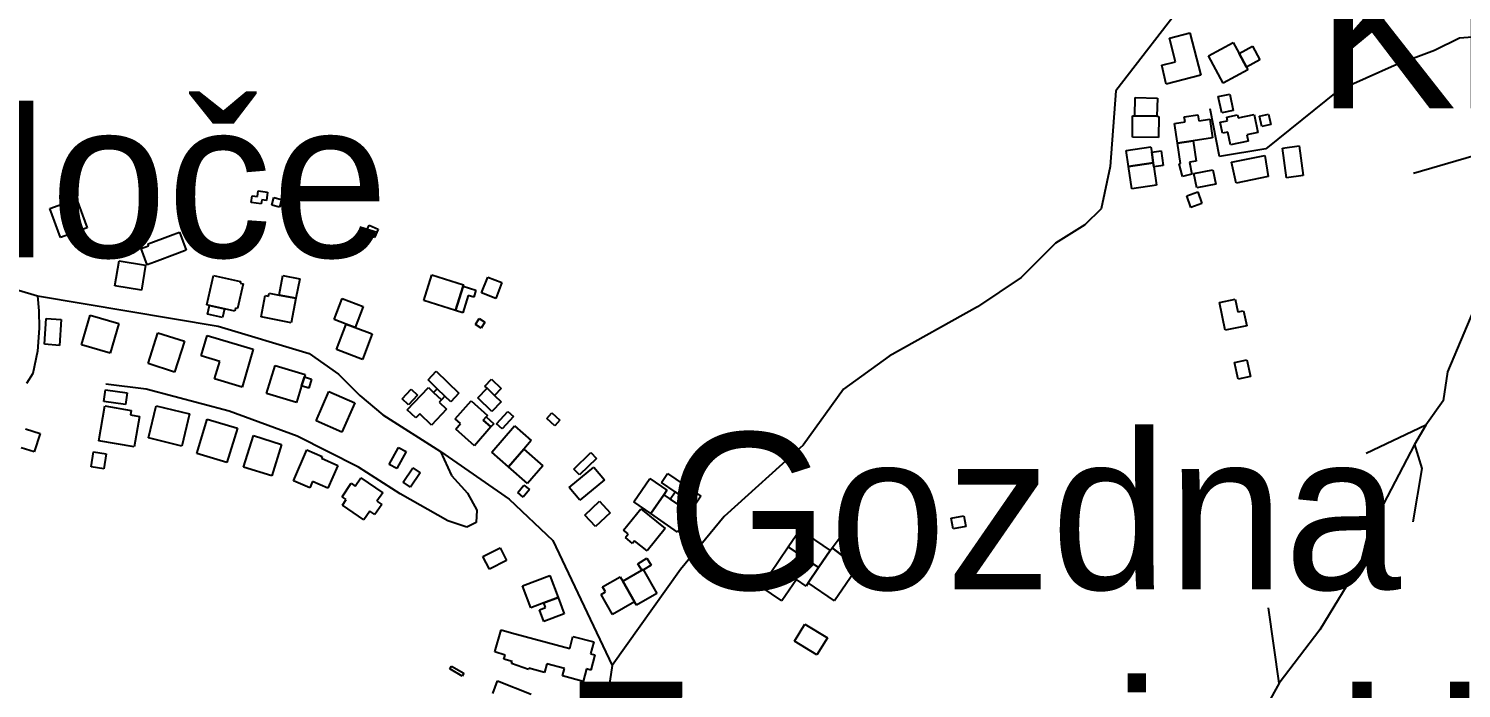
# Model space of a CAD drawing. Extents: x -8864 to 13231, y -7697 to 8949.
# Drawn here: x -4610 to -4043, y 1042 to 1303 of the extents above; entities that cross this region are included whole.
import ezdxf

# ---------------------------------------------------------------- set-up
doc = ezdxf.new("R2010")
doc.units = 0
for name, color, linetype in [('OSM_BUILDING_ALLOTMENT_HOUSE', 9, 'CONTINUOUS'), ('OSM_BUILDING_GARAGE', 9, 'CONTINUOUS'), ('OSM_BUILDING_HOUSE', 9, 'CONTINUOUS'), ('OSM_BUILDING_YES', 9, 'CONTINUOUS'), ('OSM_HIGHWAY_LIVING_STREET', 8, 'CONTINUOUS'), ('OSM_HIGHWAY_RESIDENTIAL', 8, 'CONTINUOUS'), ('OSM_HIGHWAY_SERVICE', 8, 'CONTINUOUS'), ('OSM_HIGHWAY_TRACK', 8, 'CONTINUOUS'), ('OSM_HIGHWAY_UNCLASSIFIED', 8, 'CONTINUOUS'), ('OSM_LABELS', 8, 'CONTINUOUS'), ('OSM_WATERWAY_STREAM', 4, 'CONTINUOUS')]:
    doc.layers.add(name, color=color, linetype=linetype)

msp = doc.modelspace()

# ---------------------------------------------------------------- linework, layer by layer
at = {"layer": 'OSM_BUILDING_ALLOTMENT_HOUSE'}
for p, q in [((-4584.962219, 1130.018442), (-4584.043383, 1135.934012)), ((-4584.043383, 1135.934012), (-4578.936185, 1135.133409)), ((-4578.936185, 1135.133409), (-4579.855021, 1129.206719)), ((-4579.855021, 1129.206719), (-4584.962219, 1130.018442))]:
    msp.add_line(p, q, dxfattribs=at)
at = {"layer": 'OSM_BUILDING_GARAGE'}
for p, q in [((-4610.934657, 1145.018638), (-4605.145988, 1143.161682)), ((-4605.145988, 1143.161682), (-4607.496678, 1135.889534)), ((-4607.496678, 1135.889534), (-4612.550277, 1137.5241))]:
    msp.add_line(p, q, dxfattribs=at)
at = {"layer": 'OSM_BUILDING_HOUSE'}
for p, q in [((-4601.194993, 1232.273297), (-4590.651347, 1236.098402)), ((-4590.651347, 1236.098402), (-4586.524241, 1224.667564)), ((-4597.052573, 1220.831339), (-4601.194993, 1232.273297)), ((-4586.524241, 1224.667564), (-4597.052573, 1220.831339)), ((-4539.127604, 1194.088959), (-4536.478293, 1205.731068)), ((-4536.478293, 1205.731068), (-4525.842764, 1203.307018)), ((-4524.778445, 1202.428578), (-4527.098507, 1192.621186)), ((-4525.842764, 1203.307018), (-4525.980589, 1202.717685)), ((-4525.980589, 1202.717685), (-4524.778445, 1202.428578)), ((-4517.726377, 1189.340935), (-4516.087786, 1197.880706)), ((-4516.087786, 1197.880706), (-4514.717188, 1197.613838)), ((-4514.717188, 1197.613838), (-4514.487479, 1198.770265)), ((-4514.487479, 1198.770265), (-4510.559454, 1198.00302)), ((-4510.559454, 1198.00302), (-4503.943833, 1196.713159)), ((-4503.943833, 1196.713159), (-4505.819791, 1187.028081)), ((-4588.760075, 1178.310399), (-4585.360381, 1190.074822)), ((-4585.360381, 1190.074822), (-4574.005097, 1186.761213)), ((-4538.17814, 1193.866569), (-4539.127604, 1194.088959)), ((-4532.175077, 1192.498871), (-4538.17814, 1193.866569)), ((-4528.155168, 1191.575953), (-4532.175077, 1192.498871)), ((-4527.871861, 1192.799098), (-4528.155168, 1191.575953)), ((-4527.098507, 1192.621186), (-4527.871861, 1192.799098)), ((-4574.005097, 1186.761213), (-4577.404791, 1174.99679)), ((-4505.819791, 1187.028081), (-4517.726377, 1189.340935)), ((-4487.864199, 1176.453443), (-4484.035715, 1186.527704)), ((-4484.035715, 1186.527704), (-4480.467567, 1185.160006)), ((-4480.467567, 1185.160006), (-4473.813662, 1182.613642)), ((-4562.42776, 1170.871458), (-4558.522706, 1183.091781)), ((-4558.522706, 1183.091781), (-4548.063287, 1179.744813)), ((-4548.063287, 1179.744813), (-4551.960684, 1167.53561)), ((-4541.470637, 1173.89596), (-4539.081663, 1181.990951)), ((-4539.081663, 1181.990951), (-4520.796821, 1176.586877)), ((-4473.813662, 1182.613642), (-4477.642146, 1172.539382)), ((-4577.404791, 1174.99679), (-4588.760075, 1178.310399)), ((-4534.074005, 1171.70542), (-4541.470637, 1173.89596)), ((-4520.796821, 1176.586877), (-4525.230206, 1161.597801)), ((-4477.642146, 1172.539382), (-4487.864199, 1176.453443)), ((-4551.960684, 1167.53561), (-4562.42776, 1170.871458)), ((-4536.110759, 1164.811335), (-4534.074005, 1171.70542)), ((-4515.567112, 1159.018079), (-4512.198046, 1170.17093)), ((-4512.198046, 1170.17093), (-4500.31443, 1166.568214)), ((-4525.230206, 1161.597801), (-4536.110759, 1164.811335)), ((-4501.677371, 1162.0537), (-4503.683496, 1155.415363)), ((-4500.597738, 1165.634177), (-4501.677371, 1162.0537)), ((-4500.31443, 1166.568214), (-4500.597738, 1165.634177)), ((-4503.683496, 1155.415363), (-4515.567112, 1159.018079)), ((-4495.949958, 1148.232171), (-4490.873388, 1159.852041)), ((-4490.873388, 1159.852041), (-4480.666649, 1155.370885)), ((-4459.885636, 1152.602132), (-4451.493598, 1161.40877)), ((-4451.493598, 1161.40877), (-4449.479815, 1159.485098)), ((-4449.479815, 1159.485098), (-4446.424685, 1156.560671)), ((-4446.424685, 1156.560671), (-4447.351178, 1155.571036)), ((-4581.891775, 1140.303973), (-4579.495143, 1154.158861)), ((-4579.495143, 1154.158861), (-4569.043381, 1152.346383)), ((-4569.043381, 1152.346383), (-4569.34966, 1150.600623)), ((-4569.34966, 1150.600623), (-4565.819797, 1149.989051)), ((-4562.305249, 1141.471519), (-4559.242461, 1154.214458)), ((-4559.242461, 1154.214458), (-4545.972934, 1151.000925)), ((-4545.972934, 1151.000925), (-4549.043379, 1138.257986)), ((-4480.666649, 1155.370885), (-4485.743219, 1143.751015)), ((-4456.516569, 1149.366359), (-4459.885636, 1152.602132)), ((-4454.985176, 1150.978686), (-4456.516569, 1149.366359)), ((-4450.37568, 1146.553128), (-4454.985176, 1150.978686)), ((-4444.44153, 1152.780044), (-4450.37568, 1146.553128)), ((-4447.351178, 1155.571036), (-4444.44153, 1152.780044)), ((-4565.819797, 1149.989051), (-4567.917807, 1137.902162)), ((-4543.132199, 1135.344679), (-4538.997436, 1148.899341)), ((-4538.997436, 1148.899341), (-4527.106164, 1145.263266)), ((-4527.106164, 1145.263266), (-4531.240927, 1131.697485)), ((-4485.743219, 1143.751015), (-4495.949958, 1148.232171)), ((-4567.917807, 1137.902162), (-4581.891775, 1140.303973)), ((-4549.043379, 1138.257986), (-4562.305249, 1141.471519)), ((-4524.609992, 1129.918367), (-4520.773851, 1142.383318)), ((-4520.773851, 1142.383318), (-4509.579362, 1138.914036)), ((-4509.579362, 1138.914036), (-4513.415504, 1126.449085)), ((-4531.240927, 1131.697485), (-4543.132199, 1135.344679)), ((-4513.415504, 1126.449085), (-4524.609992, 1129.918367)), ((-4485.68962, 1118.153943), (-4482.083188, 1123.4913)), ((-4482.083188, 1123.4913), (-4480.482881, 1122.412709)), ((-4480.482881, 1122.412709), (-4478.292988, 1125.68184)), ((-4478.292988, 1125.68184), (-4469.6253, 1119.688433)), ((-4484.028058, 1117.030875), (-4485.68962, 1118.153943)), ((-4485.551795, 1114.818096), (-4484.028058, 1117.030875)), ((-4469.6253, 1119.688433), (-4471.884106, 1116.408183)), ((-4471.884106, 1116.408183), (-4469.939235, 1115.062724)), ((-4477.129129, 1108.991481), (-4485.551795, 1114.818096)), ((-4474.709527, 1112.505241), (-4477.129129, 1108.991481)), ((-4472.672773, 1111.093066), (-4474.709527, 1112.505241)), ((-4469.939235, 1115.062724), (-4472.672773, 1111.093066))]:
    msp.add_line(p, q, dxfattribs=at)
at = {"layer": 'OSM_BUILDING_YES'}
for p, q in [((-4158.469063, 1299.668542), (-4150.383304, 1301.759006)), ((-4156.072432, 1290.350407), (-4158.469063, 1299.668542)), ((-4150.383304, 1301.759006), (-4146.087745, 1285.02417)), ((-4143.017301, 1292.618783), (-4133.224038, 1297.922781)), ((-4133.224038, 1297.922781), (-4130.903976, 1293.608418)), ((-4137.228632, 1281.843995), (-4143.017301, 1292.618783)), ((-4130.903976, 1293.608418), (-4125.651296, 1296.455008)), ((-4130.903976, 1293.608418), (-4127.986671, 1288.182106)), ((-4127.986671, 1288.182106), (-4130.903976, 1293.608418)), ((-4125.651296, 1296.455008), (-4122.733991, 1291.028696)), ((-4161.524194, 1288.927112), (-4156.072432, 1290.350407)), ((-4159.732463, 1281.410335), (-4161.524194, 1288.927112)), ((-4127.427712, 1287.147993), (-4137.228632, 1281.843995)), ((-4122.733991, 1291.028696), (-4127.986671, 1288.182106)), ((-4127.986671, 1288.182106), (-4127.427712, 1287.147993)), ((-4146.087745, 1285.02417), (-4159.732463, 1281.410335)), ((-4172.220979, 1268.978742), (-4172.021898, 1276.150815)), ((-4172.021898, 1276.150815), (-4163.239355, 1275.906186)), ((-4163.239355, 1275.906186), (-4163.446093, 1268.734113)), ((-4139.150531, 1276.562236), (-4134.579321, 1277.540751)), ((-4137.787591, 1270.135169), (-4139.150531, 1276.562236)), ((-4134.579321, 1277.540751), (-4133.208724, 1271.102565)), ((-4152.611482, 1268.533962), (-4147.289889, 1269.356805)), ((-4147.289889, 1269.356805), (-4146.907041, 1266.954994)), ((-4133.208724, 1271.102565), (-4137.787591, 1270.135169)), ((-4135.735523, 1268.445006), (-4131.554819, 1269.278968)), ((-4131.554819, 1269.278968), (-4131.332766, 1268.155899)), ((-4131.332766, 1268.155899), (-4125.000453, 1269.434641)), ((-4125.000453, 1269.434641), (-4123.583914, 1262.295927)), ((-4122.879473, 1268.80083), (-4119.280698, 1269.590314)), ((-4119.280698, 1269.590314), (-4118.407803, 1265.52058)), ((-4173.109188, 1260.450091), (-4173.024961, 1268.989861)), ((-4173.024961, 1268.989861), (-4172.220979, 1268.978742)), ((-4163.446093, 1268.734113), (-4172.220979, 1268.978742)), ((-4172.220979, 1268.978742), (-4163.446093, 1268.734113)), ((-4163.446093, 1268.734113), (-4162.703367, 1268.711874)), ((-4162.703367, 1268.711874), (-4162.779937, 1260.350016)), ((-4156.447624, 1265.909762), (-4152.312861, 1266.554692)), ((-4155.230166, 1258.092759), (-4156.447624, 1265.909762)), ((-4152.312861, 1266.554692), (-4152.611482, 1268.533962)), ((-4146.907041, 1266.954994), (-4142.542569, 1267.644403)), ((-4142.542569, 1267.644403), (-4141.40168, 1260.24994)), ((-4138.377178, 1266.376781), (-4135.452216, 1266.954994)), ((-4137.527254, 1262.073537), (-4138.377178, 1266.376781)), ((-4135.452216, 1266.954994), (-4135.735523, 1268.445006)), ((-4121.998922, 1264.731096), (-4122.879473, 1268.80083)), ((-4118.407803, 1265.52058), (-4121.998922, 1264.731096)), ((-4162.779937, 1260.350016), (-4173.109188, 1260.450091)), ((-4149.089277, 1259.049035), (-4155.230166, 1258.092759)), ((-4155.230166, 1258.092759), (-4149.089277, 1259.049035)), ((-4154.104591, 1250.075604), (-4155.230166, 1258.092759)), ((-4141.40168, 1260.24994), (-4149.089277, 1259.049035)), ((-4149.089277, 1259.049035), (-4147.89479, 1250.998522)), ((-4135.352675, 1262.507197), (-4137.527254, 1262.073537)), ((-4134.349612, 1257.425589), (-4135.352675, 1262.507197)), ((-4127.297544, 1258.837765), (-4134.349612, 1257.425589)), ((-4123.583914, 1262.295927), (-4127.810561, 1261.461965)), ((-4127.810561, 1261.461965), (-4127.297544, 1258.837765)), ((-4175.597702, 1255.268407), (-4165.773812, 1256.702822)), ((-4174.671209, 1248.896938), (-4175.597702, 1255.268407)), ((-4165.773812, 1256.702822), (-4165.459876, 1254.534521)), ((-4165.459876, 1254.534521), (-4161.807502, 1255.068257)), ((-4165.459876, 1254.534521), (-4164.854975, 1250.331353)), ((-4164.854975, 1250.331353), (-4165.459876, 1254.534521)), ((-4161.807502, 1255.068257), (-4160.957578, 1249.241642)), ((-4133.87488, 1250.553743), (-4120.735522, 1253.255779)), ((-4120.735522, 1253.255779), (-4119.42618, 1244.960638)), ((-4113.798308, 1256.124608), (-4107.129088, 1257.014168)), ((-4112.220973, 1244.349066), (-4113.798308, 1256.124608)), ((-4107.129088, 1257.014168), (-4105.55941, 1245.249745)), ((-4174.671209, 1248.896938), (-4164.854975, 1250.331353)), ((-4164.854975, 1250.331353), (-4174.671209, 1248.896938)), ((-4173.384838, 1240.034702), (-4174.671209, 1248.896938)), ((-4164.854975, 1250.331353), (-4164.617609, 1248.707907)), ((-4164.617609, 1248.707907), (-4164.854975, 1250.331353)), ((-4160.957578, 1249.241642), (-4164.617609, 1248.707907)), ((-4164.617609, 1248.707907), (-4163.568605, 1241.469117)), ((-4154.648236, 1249.986648), (-4154.104591, 1250.075604)), ((-4153.32358, 1244.882801), (-4154.648236, 1249.986648)), ((-4147.89479, 1250.998522), (-4150.605357, 1250.59822)), ((-4150.605357, 1250.59822), (-4149.571666, 1245.78348)), ((-4148.782998, 1246.139304), (-4141.279169, 1247.584838)), ((-4141.279169, 1247.584838), (-4140.176565, 1241.83606)), ((-4132.029551, 1242.247481), (-4133.87488, 1250.553743)), ((-4163.568605, 1241.469117), (-4173.384838, 1240.034702)), ((-4149.571666, 1245.78348), (-4153.32358, 1244.882801)), ((-4147.688052, 1240.401646), (-4148.782998, 1246.139304)), ((-4140.176565, 1241.83606), (-4147.688052, 1240.401646)), ((-4119.42618, 1244.960638), (-4132.029551, 1242.247481)), ((-4105.55941, 1245.249745), (-4112.220973, 1244.349066)), ((-4521.639088, 1234.61951), (-4521.271554, 1237.299307)), ((-4521.271554, 1237.299307), (-4519.15823, 1237.0102)), ((-4519.15823, 1237.0102), (-4518.859608, 1239.245218)), ((-4518.859608, 1239.245218), (-4515.115351, 1238.733722)), ((-4517.443069, 1235.720339), (-4517.665121, 1234.074654)), ((-4515.559455, 1235.464591), (-4517.443069, 1235.720339)), ((-4515.115351, 1238.733722), (-4515.559455, 1235.464591)), ((-4513.49973, 1233.618755), (-4512.726376, 1236.58766)), ((-4512.726376, 1236.58766), (-4509.640618, 1235.787056)), ((-4509.640618, 1235.787056), (-4510.413972, 1232.818152)), ((-4151.562478, 1237.299307), (-4147.243947, 1238.800439)), ((-4149.985142, 1232.706957), (-4151.562478, 1237.299307)), ((-4147.243947, 1238.800439), (-4145.666612, 1234.196969)), ((-4517.665121, 1234.074654), (-4521.639088, 1234.61951)), ((-4510.413972, 1232.818152), (-4513.49973, 1233.618755)), ((-4145.666612, 1234.196969), (-4149.985142, 1232.706957)), ((-4476.39406, 1222.365829), (-4474.985178, 1225.634959)), ((-4474.985178, 1225.634959), (-4471.401716, 1224.07823)), ((-4471.401716, 1224.07823), (-4472.802942, 1220.8091)), ((-4562.435417, 1218.207138), (-4553.522706, 1221.565225)), ((-4562.182737, 1217.528849), (-4562.435417, 1218.207138)), ((-4553.522706, 1221.565225), (-4549.969872, 1222.910684)), ((-4549.969872, 1222.910684), (-4547.282276, 1215.727491)), ((-4472.802942, 1220.8091), (-4476.39406, 1222.365829)), ((-4565.138327, 1216.42802), (-4562.182737, 1217.528849)), ((-4562.764667, 1209.967594), (-4565.138327, 1216.42802)), ((-4550.827453, 1214.382033), (-4559.809077, 1211.068424)), ((-4547.282276, 1215.727491), (-4550.827453, 1214.382033)), ((-4575.490549, 1201.650214), (-4573.867271, 1211.535443)), ((-4573.867271, 1211.535443), (-4563.407852, 1209.823041)), ((-4563.407852, 1209.823041), (-4565.023473, 1199.926692)), ((-4559.809077, 1211.068424), (-4562.764667, 1209.967594)), ((-4565.023473, 1199.926692), (-4575.490549, 1201.650214)), ((-4510.559454, 1198.00302), (-4509.058688, 1205.764426)), ((-4509.058688, 1205.764426), (-4502.443068, 1204.474565)), ((-4502.443068, 1204.474565), (-4503.943833, 1196.713159)), ((-4453.315956, 1195.790241), (-4450.168942, 1205.953457)), ((-4450.168942, 1205.953457), (-4437.665112, 1202.072754)), ((-4437.825909, 1201.561258), (-4440.80447, 1191.898419)), ((-4440.80447, 1191.898419), (-4437.825909, 1201.561258)), ((-4437.665112, 1202.072754), (-4437.825909, 1201.561258)), ((-4437.825909, 1201.561258), (-4432.734025, 1199.98229)), ((-4430.49819, 1198.814743), (-4428.070931, 1205.130615)), ((-4428.070931, 1205.130615), (-4422.496658, 1202.973433)), ((-4422.496658, 1202.973433), (-4424.908603, 1196.668681)), ((-4503.943833, 1196.713159), (-4510.559454, 1198.00302)), ((-4488.828977, 1188.36242), (-4485.658992, 1196.679801)), ((-4485.658992, 1196.679801), (-4477.297582, 1193.477387)), ((-4440.80447, 1191.898419), (-4453.315956, 1195.790241)), ((-4435.812126, 1197.880706), (-4437.940763, 1191.019979)), ((-4433.591605, 1197.191297), (-4435.812126, 1197.880706)), ((-4432.734025, 1199.98229), (-4433.591605, 1197.191297)), ((-4424.908603, 1196.668681), (-4430.49819, 1198.814743)), ((-4138.737055, 1195.078594), (-4132.443027, 1196.424052)), ((-4132.443027, 1196.424052), (-4131.363394, 1191.320205)), ((-4538.966808, 1190.441765), (-4538.17814, 1193.866569)), ((-4532.956088, 1189.062948), (-4538.966808, 1190.441765)), ((-4538.17814, 1193.866569), (-4532.175077, 1192.498871)), ((-4532.175077, 1192.498871), (-4532.956088, 1189.062948)), ((-4477.297582, 1193.477387), (-4480.467567, 1185.160006)), ((-4437.940763, 1191.019979), (-4440.80447, 1191.898419)), ((-4136.394023, 1184.048057), (-4138.737055, 1195.078594)), ((-4131.363394, 1191.320205), (-4129.165844, 1191.787224)), ((-4129.165844, 1191.787224), (-4127.910101, 1185.860534)), ((-4603.407857, 1178.543908), (-4602.649817, 1188.729363)), ((-4602.649817, 1188.729363), (-4596.73098, 1188.284584)), ((-4596.73098, 1188.284584), (-4597.48902, 1178.099128)), ((-4484.035715, 1186.527704), (-4488.828977, 1188.36242)), ((-4480.467567, 1185.160006), (-4484.035715, 1186.527704)), ((-4432.917792, 1186.316433), (-4431.43234, 1188.662646)), ((-4430.720242, 1184.904258), (-4432.917792, 1186.316433)), ((-4431.43234, 1188.662646), (-4429.219476, 1187.239351)), ((-4429.219476, 1187.239351), (-4430.720242, 1184.904258)), ((-4127.910101, 1185.860534), (-4136.394023, 1184.048057)), ((-4597.48902, 1178.099128), (-4603.407857, 1178.543908)), ((-4451.685022, 1164.411033), (-4448.446124, 1167.813598)), ((-4448.446124, 1167.813598), (-4439.449186, 1159.184871)), ((-4132.711021, 1171.27176), (-4127.810561, 1172.316992)), ((-4131.317452, 1164.68902), (-4132.711021, 1171.27176)), ((-4127.810561, 1172.316992), (-4126.416993, 1165.723133)), ((-4501.677371, 1162.0537), (-4500.597738, 1165.634177)), ((-4498.867263, 1161.197499), (-4501.677371, 1162.0537)), ((-4500.597738, 1165.634177), (-4497.795288, 1164.777976)), ((-4497.795288, 1164.777976), (-4498.867263, 1161.197499)), ((-4448.086247, 1160.952871), (-4451.685022, 1164.411033)), ((-4429.204162, 1161.964744), (-4426.631421, 1164.677901)), ((-4428.331268, 1161.130783), (-4429.204162, 1161.964744)), ((-4426.631421, 1164.677901), (-4422.779965, 1160.986229)), ((-4126.416993, 1165.723133), (-4131.317452, 1164.68902)), ((-4579.90862, 1155.871262), (-4579.280748, 1160.441374)), ((-4579.280748, 1160.441374), (-4570.704943, 1159.262708)), ((-4570.704943, 1159.262708), (-4571.332815, 1154.692596)), ((-4461.930046, 1156.938734), (-4458.3083, 1160.7416)), ((-4459.441531, 1154.525804), (-4461.930046, 1156.938734)), ((-4455.804471, 1158.33979), (-4459.441531, 1154.525804)), ((-4458.3083, 1160.7416), (-4455.804471, 1158.33979)), ((-4449.479815, 1159.485098), (-4448.086247, 1160.952871)), ((-4446.424685, 1156.560671), (-4449.479815, 1159.485098)), ((-4448.086247, 1160.952871), (-4445.023459, 1158.017325)), ((-4445.023459, 1158.017325), (-4448.086247, 1160.952871)), ((-4445.023459, 1158.017325), (-4446.424685, 1156.560671)), ((-4442.688084, 1155.793426), (-4445.023459, 1158.017325)), ((-4439.449186, 1159.184871), (-4442.688084, 1155.793426)), ((-4440.919324, 1148.977177), (-4434.632953, 1156.13813)), ((-4434.632953, 1156.13813), (-4428.132186, 1150.378233)), ((-4431.991299, 1157.283438), (-4428.331268, 1161.130783)), ((-4426.439996, 1151.968321), (-4431.991299, 1157.283438)), ((-4425.360364, 1158.273073), (-4428.331268, 1161.130783)), ((-4428.331268, 1161.130783), (-4425.360364, 1158.273073)), ((-4422.779965, 1160.986229), (-4425.360364, 1158.273073)), ((-4425.360364, 1158.273073), (-4422.779965, 1155.804546)), ((-4571.332815, 1154.692596), (-4579.90862, 1155.871262)), ((-4428.132186, 1150.378233), (-4428.691145, 1149.744422)), ((-4422.779965, 1155.804546), (-4426.439996, 1151.968321)), ((-4424.602324, 1147.086863), (-4420.11534, 1151.934962)), ((-4420.11534, 1151.934962), (-4417.902476, 1149.877856)), ((-4404.671234, 1149.110611), (-4402.703393, 1151.334509)), ((-4402.703393, 1151.334509), (-4399.556379, 1148.521278)), ((-4438.806001, 1147.109102), (-4440.919324, 1148.977177)), ((-4440.758528, 1144.874084), (-4438.806001, 1147.109102)), ((-4433.354239, 1138.335823), (-4440.758528, 1144.874084)), ((-4426.807531, 1145.785883), (-4433.354239, 1138.335823)), ((-4429.832034, 1148.443441), (-4428.691145, 1149.744422)), ((-4428.691145, 1149.744422), (-4429.832034, 1148.443441)), ((-4426.807531, 1145.785883), (-4429.832034, 1148.443441)), ((-4429.832034, 1148.443441), (-4426.807531, 1145.785883)), ((-4428.691145, 1149.744422), (-4425.6743, 1147.075744)), ((-4425.6743, 1147.075744), (-4426.807531, 1145.785883)), ((-4426.462967, 1135.789459), (-4417.450715, 1146.197304)), ((-4422.38946, 1145.029757), (-4424.602324, 1147.086863)), ((-4417.902476, 1149.877856), (-4422.38946, 1145.029757)), ((-4417.450715, 1146.197304), (-4410.881036, 1140.470765)), ((-4401.531877, 1146.297379), (-4404.671234, 1149.110611)), ((-4399.556379, 1148.521278), (-4401.531877, 1146.297379)), ((-4410.881036, 1140.470765), (-4413.844283, 1137.057081)), ((-4504.900954, 1124.503174), (-4499.594675, 1136.734616)), ((-4499.594675, 1136.734616), (-4493.576298, 1134.110415)), ((-4493.576298, 1134.110415), (-4493.87492, 1133.421007)), ((-4493.87492, 1133.421007), (-4487.335868, 1130.563297)), ((-4467.037244, 1130.985838), (-4463.400184, 1137.713131)), ((-4460.352711, 1136.056327), (-4463.989771, 1129.329033)), ((-4463.400184, 1137.713131), (-4460.352711, 1136.056327)), ((-4419.893288, 1130.06292), (-4426.462967, 1135.789459)), ((-4419.893288, 1130.06292), (-4413.844283, 1137.057081)), ((-4413.844283, 1137.057081), (-4419.893288, 1130.06292)), ((-4413.844283, 1137.057081), (-4406.286855, 1130.474341)), ((-4394.066333, 1129.140002), (-4387.297572, 1135.722742)), ((-4385.03111, 1133.376529), (-4391.79987, 1126.793789)), ((-4387.297572, 1135.722742), (-4385.03111, 1133.376529)), ((-4487.335868, 1130.563297), (-4491.263893, 1121.52315)), ((-4463.989771, 1129.329033), (-4467.037244, 1130.985838)), ((-4461.554855, 1123.991677), (-4457.680429, 1129.62926)), ((-4454.740153, 1127.594393), (-4458.614579, 1121.95681)), ((-4457.680429, 1129.62926), (-4454.740153, 1127.594393)), ((-4412.343517, 1123.48018), (-4419.893288, 1130.06292)), ((-4406.286855, 1130.474341), (-4412.343517, 1123.48018)), ((-4395.819779, 1121.901212), (-4386.103085, 1129.929486)), ((-4391.79987, 1126.793789), (-4394.066333, 1129.140002)), ((-4386.103085, 1129.929486), (-4381.914724, 1124.814519)), ((-4498.407845, 1121.667703), (-4504.900954, 1124.503174)), ((-4497.320555, 1124.169589), (-4498.407845, 1121.667703)), ((-4491.263893, 1121.52315), (-4497.320555, 1124.169589)), ((-4458.614579, 1121.95681), (-4461.554855, 1123.991677)), ((-4416.194972, 1119.844106), (-4413.77537, 1122.82413)), ((-4413.77537, 1122.82413), (-4411.608448, 1121.056131)), ((-4391.631417, 1116.797365), (-4395.819779, 1121.901212)), ((-4381.914724, 1124.814519), (-4391.631417, 1116.797365)), ((-4370.299102, 1116.152435), (-4363.91319, 1125.392733)), ((-4363.91319, 1125.392733), (-4357.251627, 1120.755905)), ((-4359.364951, 1123.836004), (-4357.006604, 1127.360883)), ((-4353.974445, 1120.188811), (-4359.364951, 1123.836004)), ((-4357.006604, 1127.360883), (-4343.752392, 1118.398572)), ((-4414.035707, 1118.076107), (-4416.194972, 1119.844106)), ((-4411.608448, 1121.056131), (-4414.035707, 1118.076107)), ((-4389.640605, 1110.948512), (-4383.821309, 1116.397064)), ((-4383.821309, 1116.397064), (-4379.609976, 1111.87143)), ((-4358.476742, 1118.976786), (-4363.637539, 1111.515606)), ((-4363.637539, 1111.515606), (-4358.476742, 1118.976786)), ((-4357.251627, 1120.755905), (-4358.476742, 1118.976786)), ((-4358.476742, 1118.976786), (-4355.9576, 1117.242145)), ((-4355.9576, 1117.242145), (-4353.974445, 1120.188811)), ((-4351.194965, 1114.006373), (-4355.9576, 1117.242145)), ((-4355.9576, 1117.242145), (-4351.194965, 1114.006373)), ((-4349.21181, 1116.953038), (-4353.974445, 1120.188811)), ((-4353.974445, 1120.188811), (-4349.21181, 1116.953038)), ((-4349.21181, 1116.953038), (-4351.194965, 1114.006373)), ((-4346.133709, 1114.873693), (-4349.21181, 1116.953038)), ((-4343.752392, 1118.398572), (-4346.133709, 1114.873693)), ((-4385.429272, 1106.422879), (-4389.640605, 1110.948512)), ((-4379.609976, 1111.87143), (-4385.429272, 1106.422879)), ((-4374.410894, 1104.977345), (-4367.580878, 1113.450398)), ((-4363.637539, 1111.515606), (-4370.299102, 1116.152435)), ((-4367.580878, 1113.450398), (-4357.948412, 1105.633395)), ((-4352.979039, 1104.121144), (-4363.637539, 1111.515606)), ((-4347.787614, 1111.637921), (-4352.979039, 1104.121144)), ((-4351.194965, 1114.006373), (-4347.787614, 1111.637921)), ((-4244.816699, 1109.66977), (-4239.724815, 1110.570449)), ((-4239.724815, 1110.570449), (-4238.982089, 1106.367281)), ((-4372.519623, 1103.442855), (-4374.410894, 1104.977345)), ((-4357.948412, 1105.633395), (-4365.077049, 1096.793398)), ((-4309.219463, 1098.361246), (-4304.65591, 1105.07742)), ((-4304.65591, 1105.07742), (-4292.649783, 1096.848995)), ((-4244.073973, 1105.455483), (-4244.816699, 1109.66977)), ((-4238.982089, 1106.367281), (-4244.073973, 1105.455483)), ((-4373.652854, 1102.041798), (-4372.519623, 1103.442855)), ((-4370.812119, 1099.740063), (-4373.652854, 1102.041798)), ((-4369.985166, 1100.774176), (-4370.812119, 1099.740063)), ((-4365.077049, 1096.793398), (-4369.985166, 1100.774176)), ((-4291.868772, 1097.938706), (-4289.028036, 1101.685975)), ((-4289.028036, 1101.685975), (-4282.175049, 1096.448694)), ((-4429.99283, 1094.525021), (-4423.178128, 1098.027662)), ((-4427.427745, 1089.51013), (-4429.99283, 1094.525021)), ((-4423.178128, 1098.027662), (-4420.613043, 1093.01277)), ((-4368.698796, 1091.689551), (-4365.115334, 1093.89121)), ((-4365.115334, 1093.89121), (-4363.438458, 1091.144696)), ((-4319.939219, 1082.582686), (-4309.219463, 1098.361246)), ((-4297.205679, 1090.132822), (-4309.219463, 1098.361246)), ((-4309.219463, 1098.361246), (-4297.205679, 1090.132822)), ((-4297.205679, 1090.132822), (-4292.649783, 1096.848995)), ((-4292.649783, 1096.848995), (-4297.205679, 1090.132822)), ((-4292.649783, 1096.848995), (-4291.868772, 1097.938706)), ((-4291.868772, 1097.938706), (-4285.000471, 1092.701425)), ((-4285.000471, 1092.701425), (-4291.868772, 1097.938706)), ((-4282.175049, 1096.448694), (-4285.000471, 1092.701425)), ((-4420.613043, 1093.01277), (-4427.427745, 1089.51013)), ((-4374.64826, 1084.762107), (-4367.106146, 1089.08759)), ((-4367.106146, 1089.08759), (-4368.698796, 1091.689551)), ((-4367.106146, 1089.08759), (-4366.585472, 1089.387816)), ((-4366.585472, 1089.387816), (-4367.106146, 1089.08759)), ((-4366.585472, 1089.387816), (-4361.171995, 1079.891769)), ((-4366.508903, 1089.254382), (-4366.585472, 1089.387816)), ((-4363.438458, 1091.144696), (-4366.508903, 1089.254382)), ((-4301.325128, 1084.072698), (-4297.205679, 1090.132822)), ((-4297.205679, 1090.132822), (-4301.325128, 1084.072698)), ((-4281.715631, 1090.444168), (-4290.911651, 1076.945104)), ((-4285.000471, 1092.701425), (-4281.715631, 1090.444168)), ((-4414.265416, 1082.916271), (-4403.54566, 1086.997125)), ((-4410.980577, 1074.265306), (-4414.265416, 1082.916271)), ((-4403.54566, 1086.997125), (-4400.276134, 1078.33504)), ((-4382.688077, 1082.482611), (-4375.666637, 1086.530106)), ((-4381.547189, 1080.503341), (-4382.688077, 1082.482611)), ((-4375.666637, 1086.530106), (-4374.64826, 1084.762107)), ((-4370.015794, 1076.633758), (-4374.64826, 1084.762107)), ((-4374.64826, 1084.762107), (-4370.015794, 1076.633758)), ((-4311.746263, 1076.978462), (-4319.939219, 1082.582686)), ((-4306.011193, 1085.440396), (-4311.746263, 1076.978462)), ((-4302.182709, 1082.827315), (-4306.011193, 1085.440396)), ((-4301.325128, 1084.072698), (-4302.182709, 1082.827315)), ((-4290.911651, 1076.945104), (-4301.325128, 1084.072698)), ((-4400.276134, 1078.33504), (-4405.896349, 1076.200098)), ((-4405.896349, 1076.200098), (-4400.276134, 1078.33504)), ((-4400.276134, 1078.33504), (-4397.802934, 1071.830137)), ((-4383.216408, 1079.535945), (-4381.547189, 1080.503341)), ((-4378.714111, 1071.641106), (-4383.216408, 1079.535945)), ((-4370.015794, 1076.633758), (-4378.714111, 1071.641106)), ((-4369.227126, 1075.27718), (-4370.015794, 1076.633758)), ((-4361.171995, 1079.891769), (-4369.227126, 1075.27718)), ((-4405.896349, 1076.200098), (-4410.980577, 1074.265306)), ((-4407.603853, 1073.386866), (-4405.176594, 1074.309784)), ((-4405.858065, 1068.761157), (-4407.603853, 1073.386866)), ((-4405.176594, 1074.309784), (-4405.896349, 1076.200098)), ((-4397.802934, 1071.830137), (-4405.858065, 1068.761157)), ((-4425.329736, 1056.752105), (-4422.795279, 1065.469787)), ((-4422.795279, 1065.469787), (-4418.67583, 1064.268882)), ((-4306.784547, 1061.077588), (-4302.665098, 1067.816)), ((-4302.665098, 1067.816), (-4293.737072, 1062.322971)), ((-4418.67583, 1064.268882), (-4395.658982, 1058.086444)), ((-4395.658982, 1058.086444), (-4394.372612, 1062.912304)), ((-4394.372612, 1062.912304), (-4386.149027, 1060.710644)), ((-4386.149027, 1060.710644), (-4387.40477, 1056.018218)), ((-4297.864178, 1055.584558), (-4306.784547, 1061.077588)), ((-4293.737072, 1062.322971), (-4297.864178, 1055.584558)), ((-4421.225601, 1055.54008), (-4425.329736, 1056.752105)), ((-4421.70799, 1053.861037), (-4421.225601, 1055.54008)), ((-4387.40477, 1056.018218), (-4385.781493, 1055.595678)), ((-4385.781493, 1055.595678), (-4387.266945, 1049.602271)), ((-4443.093903, 1050.013692), (-4442.435404, 1051.181239)), ((-4438.155158, 1047.21158), (-4443.093903, 1050.013692)), ((-4442.435404, 1051.181239), (-4437.496659, 1048.379127)), ((-4437.496659, 1048.379127), (-4438.155158, 1047.21158)), ((-4418.461435, 1052.926999), (-4421.70799, 1053.861037)), ((-4418.729429, 1052.148635), (-4418.461435, 1052.926999)), ((-4411.953012, 1049.757944), (-4418.729429, 1052.148635)), ((-4411.776901, 1050.325038), (-4411.953012, 1049.757944)), ((-4405.658983, 1048.679353), (-4411.776901, 1050.325038)), ((-4404.73249, 1052.115276), (-4405.658983, 1048.679353)), ((-4397.749335, 1050.236082), (-4404.73249, 1052.115276)), ((-4398.530346, 1047.333895), (-4397.749335, 1050.236082)), ((-4388.982106, 1050.05817), (-4390.299104, 1045.121116)), ((-4387.266945, 1049.602271), (-4388.982106, 1050.05817)), ((-4426.118404, 1040.295256), (-4424.204162, 1045.265669)), ((-4424.204162, 1045.265669), (-4410.865722, 1040.095105)), ((-4390.299104, 1045.121116), (-4398.530346, 1047.333895))]:
    msp.add_line(p, q, dxfattribs=at)
at = {"layer": 'OSM_HIGHWAY_LIVING_STREET'}
for p, q in [((-4563.155172, 1160.808317), (-4579.173551, 1162.754228)), ((-4530.39866, 1152.079515), (-4563.155172, 1160.808317)), ((-4503.492072, 1142.11645), (-4530.39866, 1152.079515)), ((-4479.158226, 1129.907247), (-4503.492072, 1142.11645)), ((-4446.792219, 1136.100805), (-4442.397119, 1126.615877)), ((-4462.726371, 1119.33261), (-4479.158226, 1129.907247)), ((-4442.397119, 1126.615877), (-4436.133719, 1119.53276)), ((-4443.828972, 1108.646777), (-4462.726371, 1119.33261)), ((-4436.133719, 1119.53276), (-4432.435403, 1112.861065)), ((-4432.435403, 1112.861065), (-4432.642141, 1107.93513)), ((-4436.3328, 1106.089294), (-4443.828972, 1108.646777)), ((-4432.642141, 1107.93513), (-4436.3328, 1106.089294))]:
    msp.add_line(p, q, dxfattribs=at)
at = {"layer": 'OSM_HIGHWAY_RESIDENTIAL'}
for p, q in [((-4151.294484, 1315.613894), (-4179.617611, 1278.841732)), ((-4043.805957, 1299.601825), (-4053.668133, 1294.775965)), ((-4035.153583, 1300.313472), (-4043.805957, 1299.601825)), ((-4053.668133, 1294.775965), (-4069.456802, 1288.860395)), ((-4069.456802, 1288.860395), (-4091.822808, 1278.775015)), ((-4179.617611, 1278.841732), (-4181.853446, 1248.86358)), ((-4091.822808, 1278.775015), (-4120.406272, 1255.913338)), ((-4138.629858, 1252.866597), (-4142.33583, 1271.736376)), ((-4120.406272, 1255.913338), (-4138.629858, 1252.866597)), ((-4181.853446, 1248.86358), (-4185.521134, 1232.128743)), ((-4185.521134, 1232.128743), (-4191.998929, 1225.768393)), ((-4191.998929, 1225.768393), (-4203.530324, 1218.529604)), ((-4642.940786, 1208.75557), (-4606.164365, 1197.691674)), ((-4606.164365, 1197.691674), (-4534.740161, 1185.693742)), ((-4035.582373, 1198.203171), (-4048.560935, 1167.624566)), ((-4534.740161, 1185.693742), (-4498.729438, 1174.885595)), ((-4498.729438, 1174.885595), (-4487.060217, 1166.65717)), ((-4048.560935, 1167.624566), (-4050.222497, 1156.13813)), ((-4487.060217, 1166.65717), (-4478.629895, 1158.295312)), ((-4478.629895, 1158.295312), (-4469.609986, 1150.645101)), ((-4050.222497, 1156.13813), (-4057.083141, 1146.49753)), ((-4469.609986, 1150.645101), (-4446.792219, 1136.100805)), ((-4057.083141, 1146.49753), (-4061.53184, 1138.902917)), ((-4061.53184, 1138.902917), (-4080.061704, 1103.509572)), ((-4446.792219, 1136.100805), (-4419.632951, 1117.186547)), ((-4419.632951, 1117.186547), (-4402.381801, 1100.929849)), ((-4334.548715, 1110.425896), (-4351.845807, 1089.432294)), ((-4402.381801, 1100.929849), (-4378.874907, 1051.348031)), ((-4080.061704, 1103.509572), (-4082.841184, 1092.212167)), ((-4351.845807, 1089.432294), (-4378.874907, 1051.348031)), ((-4082.841184, 1092.212167), (-4098.96676, 1065.525385)), ((-4098.96676, 1065.525385), (-4115.092336, 1044.398349)), ((-4378.874907, 1051.348031), (-4383.507373, 1020.958458)), ((-4115.092336, 1044.398349), (-4119.870284, 1035.802981))]:
    msp.add_line(p, q, dxfattribs=at)
at = {"layer": 'OSM_HIGHWAY_SERVICE'}
for p, q in [((-4606.164365, 1197.691674), (-4605.666662, 1191.709387)), ((-4605.666662, 1191.709387), (-4605.413982, 1184.882019)), ((-4605.413982, 1184.882019), (-4606.133737, 1175.841871)), ((-4606.133737, 1175.841871), (-4607.925468, 1167.012994)), ((-4607.925468, 1167.012994), (-4610.444611, 1162.965499))]:
    msp.add_line(p, q, dxfattribs=at)
at = {"layer": 'OSM_HIGHWAY_TRACK'}
for p, q in [((-4057.083141, 1146.49753), (-4080.613006, 1135.255723)), ((-4061.53184, 1138.902917), (-4058.668134, 1129.329033)), ((-4058.668134, 1129.329033), (-4062.228624, 1108.279834)), ((-4115.092336, 1044.398349), (-4119.288355, 1074.198589))]:
    msp.add_line(p, q, dxfattribs=at)
at = {"layer": 'OSM_HIGHWAY_UNCLASSIFIED'}
for p, q in [((-4203.530324, 1218.529604), (-4217.098473, 1204.974942)), ((-4217.098473, 1204.974942), (-4234.341966, 1193.355072)), ((-4234.341966, 1193.355072), (-4269.349627, 1173.751407)), ((-4269.349627, 1173.751407), (-4287.35116, 1160.719361)), ((-4287.35116, 1160.719361), (-4303.39251, 1138.558212)), ((-4303.39251, 1138.558212), (-4334.548715, 1110.425896))]:
    msp.add_line(p, q, dxfattribs=at)
at = {"layer": 'OSM_WATERWAY_STREAM'}
msp.add_line((-4061.891717, 1246.21714), (-4037.910092, 1253.211301), dxfattribs=at)

# ---------------------------------------------------------------- texts
at = {"layer": 'OSM_LABELS'}
for s, p in [('Križna cesta', (-4100.387136, 1271.925079)), ('Zgornje Hoče', (-4965.342056, 1212.924313)), ('Gozdna ulica', (-4357.488667, 1081.481451)), ('Zgornje Hoče', (-4397.340587, 982.97489))]:
    msp.add_text(s, height=62.042552, dxfattribs=at).set_placement(p)

doc.saveas('drawing.dxf')
